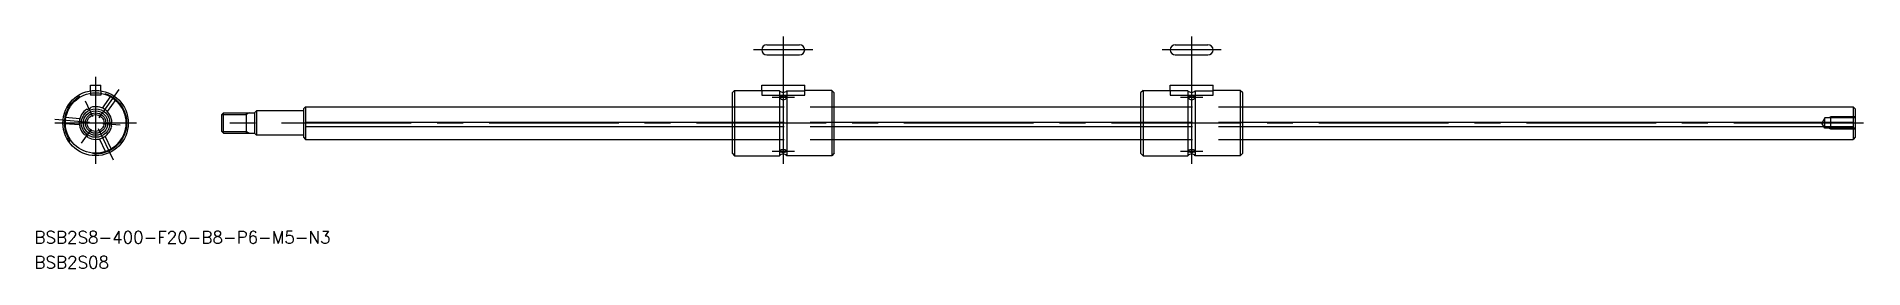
# Model space of a CAD drawing. Extents: x -14 to 433, y -36 to 21.
import ezdxf

# ---------------------------------------------------------------- set-up
doc = ezdxf.new("R2010")
doc.units = 0
doc.linetypes.add('CENTER', pattern=[50.8, 31.75, -6.35, 6.35, -6.35])
doc.linetypes.add('DASHED', pattern=[19.05, 12.7, -6.35])
doc.layers.get('0').update_dxf_attribs({"linetype": 'CONTINUOUS'})
doc.layers.add('CENTER', color=1, linetype='CENTER')
doc.styles.get("Standard").update_dxf_attribs({"font": 'txt.shx', "height": 3, "bigfont": 'bigfont.shx'})

# ---------------------------------------------------------------- blocks, each defined once
blk = doc.blocks.new('*U2')
at = {"color": 7, "linetype": 'CONTINUOUS'}
blk.add_text('BSB2S8-400-F20-B8-P6-M5-N3', height=3, dxfattribs=at).set_placement((-14.98, -29.48))
blk = doc.blocks.new('*U3')
at = {"color": 7, "linetype": 'CONTINUOUS'}
blk.add_text('BSB2S08', height=3, dxfattribs=at).set_placement((-14.98, -35.61))

msp = doc.modelspace()

# ---------------------------------------------------------------- linework, layer by layer
at = {"color": 7, "linetype": 'CONTINUOUS'}
for p, q in [((164.38, 19.17), (172.38, 19.17)), ((264.38, 19.17), (272.38, 19.17)), ((164.38, 16.67), (172.38, 16.67)), ((264.38, 16.67), (272.38, 16.67)), ((-1.25, 9.3), (1.25, 9.3)), ((-1.25, 7.9), (-1.25, 9.3)), ((1.25, 7.9), (1.25, 9.3)), ((163.13, 9.3), (173.63, 9.3)), ((163.13, 7.9), (163.13, 9.3)), ((173.63, 7.9), (173.63, 9.3)), ((263.13, 9.3), (273.63, 9.3)), ((263.13, 7.9), (263.13, 9.3)), ((273.63, 7.9), (273.63, 9.3)), ((156.48, 8), (155.88, 7.4)), ((155.88, 7.4), (155.88, -7.4)), ((156.48, 8), (163.13, 8)), ((156.48, 8), (156.48, -8)), ((167.48, 7.9), (163.13, 7.9)), ((167.48, 7.9), (167.48, -1.25)), ((169.28, 7.9), (169.28, -1.25)), ((169.28, 7.9), (173.63, 7.9)), ((180.28, 8), (173.63, 8)), ((180.28, 8), (180.28, -8)), ((180.88, 7.4), (180.28, 8)), ((180.88, -7.4), (180.88, 7.4)), ((256.48, 8), (255.88, 7.4)), ((255.88, 7.4), (255.88, -7.4)), ((256.48, 8), (263.13, 8)), ((256.48, 8), (256.48, -8)), ((267.48, 7.9), (263.13, 7.9)), ((267.48, 7.9), (267.48, -1.25)), ((269.28, 7.9), (269.28, -1.25)), ((269.28, 7.9), (273.63, 7.9)), ((280.28, 8), (273.63, 8)), ((280.28, 8), (280.28, -8)), ((280.88, 7.4), (280.28, 8)), ((280.88, -7.4), (280.88, 7.4)), ((30.88, 2.07), (31.31, 2.5)), ((30.88, -2.07), (30.88, 2.07)), ((31.31, -2.5), (31.31, 2.5)), ((31.31, 2.5), (38.88, 2.5)), ((36.88, 2.5), (36.88, -2.5)), ((38.88, 2.5), (39.38, 3)), ((38.88, 2.5), (38.88, -2.5)), ((50.88, 3), (39.38, 3)), ((39.38, 3), (39.38, -3)), ((51.38, 4), (50.88, 3.5)), ((50.88, 3.5), (50.88, -3.5)), ((51.38, 4), (155.88, 4)), ((51.38, 4), (51.38, -4)), ((51.38, 0.2), (155.88, 0.2)), ((180.88, 4), (255.88, 4)), ((180.88, 0.2), (255.88, 0.2)), ((280.88, 4), (430.38, 4)), ((280.88, 0.2), (430.38, 0.2)), ((430.38, 4), (430.88, 3.5)), ((430.38, 4), (430.38, -4)), ((430.88, 3.5), (430.88, -3.5)), ((31.31, -2.5), (30.88, -2.07)), ((31.31, -2.5), (38.88, -2.5)), ((38.88, -2.5), (39.38, -3)), ((50.88, -3), (39.38, -3)), ((50.88, -3.5), (51.38, -4)), ((51.38, -0.89), (155.88, -0.89)), ((51.38, -4), (155.88, -4)), ((167.48, -1.25), (167.48, -8)), ((169.28, -1.25), (169.28, -8)), ((180.88, -0.89), (255.88, -0.89)), ((180.88, -4), (255.88, -4)), ((267.48, -1.25), (267.48, -8)), ((269.28, -1.25), (269.28, -8)), ((280.88, -0.89), (430.38, -0.89)), ((280.88, -4), (430.38, -4)), ((430.88, -3.5), (430.38, -4)), ((155.88, -7.4), (156.48, -8)), ((156.48, -8), (167.48, -8)), ((180.28, -8), (169.28, -8)), ((180.88, -7.4), (180.28, -8)), ((255.88, -7.4), (256.48, -8)), ((256.48, -8), (267.48, -8)), ((280.28, -8), (269.28, -8)), ((280.88, -7.4), (280.28, -8))]:
    msp.add_line(p, q, dxfattribs=at)
at = {"color": 3, "linetype": 'DASHED'}
for p, q in [((-1.25, 7.9), (-1.25, 6.8)), ((1.25, 6.8), (-1.25, 6.8)), ((1.25, 7.9), (1.25, 6.8)), ((3.72, 6.63), (1.64, 3.65)), ((4.95, 5.76), (2.87, 2.79)), ((163.13, 7.9), (163.13, 6.8)), ((163.13, 6.8), (173.63, 6.8)), ((173.63, 6.8), (173.63, 7.9)), ((263.13, 7.9), (263.13, 6.8)), ((263.13, 6.8), (273.63, 6.8)), ((273.63, 6.8), (273.63, 7.9)), ((-7.47, 1.41), (-3.85, 1.09)), ((155.88, 4), (180.88, 4)), ((155.88, 0.2), (180.88, 0.2)), ((255.88, 4), (280.88, 4)), ((255.88, 0.2), (280.88, 0.2)), ((423.38, 1.23), (422.67, 0)), ((430.88, 1.23), (423.38, 1.23)), ((423.38, -1.23), (423.38, 1.23)), ((424.88, 1.5), (424.41, 1.23)), ((430.88, 1.5), (424.88, 1.5)), ((424.88, -1.5), (424.88, 1.5)), ((-7.6, -0.09), (-3.98, -0.4)), ((2.54, -7.16), (0.99, -3.87)), ((3.9, -6.52), (2.35, -3.24)), ((155.88, -0.89), (180.88, -0.89)), ((155.88, -4), (180.88, -4)), ((255.88, -0.89), (280.88, -0.89)), ((255.88, -4), (280.88, -4)), ((423.38, -1.23), (422.67, 0)), ((430.88, -1.23), (423.38, -1.23)), ((424.88, -1.5), (424.41, -1.23)), ((430.88, -1.5), (424.88, -1.5))]:
    msp.add_line(p, q, dxfattribs=at)
at = {"color": 3, "linetype": 'CONTINUOUS'}
for p, q in [((30.88, 2.07), (36.88, 2.07)), ((37.63, 2.5), (36.88, 2.07)), ((30.88, -2.07), (36.88, -2.07)), ((37.63, -2.5), (36.88, -2.07))]:
    msp.add_line(p, q, dxfattribs=at)
at = {"color": 7, "linetype": 'CONTINUOUS'}
for radius in [8, 7.4, 3.5, 3, 2.5]:
    msp.add_circle((0, 0), radius, dxfattribs=at)
at = {"color": 3, "linetype": 'DASHED'}
msp.add_circle((0, 0), 7.6, dxfattribs=at)
at = {"color": 3, "linetype": 'CONTINUOUS'}
msp.add_circle((0, 0), 2.07, dxfattribs=at)
at = {"color": 7, "linetype": 'CONTINUOUS'}
for centre, radius, start, end in [((164.38, 17.92), 1.25, 90, 270), ((172.38, 17.92), 1.25, 270, 90), ((264.38, 17.92), 1.25, 90, 270), ((272.38, 17.92), 1.25, 270, 90), ((168.38, 8.7), 1.2, 221.6061, 318.3939), ((168, 6.22), 0.373, 115.6326, 179.0406), ((168.06, 6.23), 0.436, 180.0897, 241.7018), ((168.38, 4.52), 2.11, 75.1981, 104.8019), ((168.38, 7.56), 1.79, 253.1317, 286.8683), ((168.69, 6.23), 0.436, 298.2982, 359.9103), ((168.76, 6.22), 0.373, 0.9594, 64.3674), ((268.38, 8.7), 1.2, 221.6061, 318.3939), ((268, 6.22), 0.373, 115.6326, 179.0406), ((268.06, 6.23), 0.436, 180.0897, 241.7018), ((268.38, 4.52), 2.11, 75.1981, 104.8019), ((268.38, 7.56), 1.79, 253.1317, 286.8683), ((268.69, 6.23), 0.436, 298.2982, 359.9103), ((268.76, 6.22), 0.373, 0.9594, 64.3674), ((0, 0), 4, 122.8517, 227.1483), ((-2.03, 4.35), 1, 261.8771, 328.1229), ((0, 0), 4, 2.8517, 107.1483), ((4.78, -0.42), 1, 141.8771, 208.1229), ((-2.75, -3.93), 1, 21.8771, 88.1229), ((0, 0), 4, 242.8517, 347.1483), ((168.38, -8.81), 1.21, 42.075, 137.925), ((167.94, -6.89), 0.316, 98.5591, 178.1451), ((167.91, -6.85), 0.286, 186.0043, 215.9373), ((167.84, -6.88), 0.205, 219.7159, 247.6513), ((168.38, -4.98), 2.18, 253.584, 286.416), ((168.38, -8.83), 2.31, 77.9776, 102.0224), ((168.81, -6.89), 0.316, 1.8549, 81.4409), ((168.92, -6.88), 0.205, 292.3487, 320.2841), ((168.84, -6.85), 0.286, 324.0627, 353.9957), ((268.38, -8.81), 1.21, 42.075, 137.925), ((267.94, -6.89), 0.316, 98.5591, 178.1451), ((267.91, -6.85), 0.286, 186.0043, 215.9373), ((267.84, -6.88), 0.205, 219.7159, 247.6513), ((268.38, -4.98), 2.18, 253.584, 286.416), ((268.38, -8.83), 2.31, 77.9776, 102.0224), ((268.81, -6.89), 0.316, 1.8549, 81.4409), ((268.92, -6.88), 0.205, 292.3487, 320.2841), ((268.84, -6.85), 0.286, 324.0627, 353.9957)]:
    msp.add_arc(centre, radius, start, end, dxfattribs=at)
at = {"layer": 'CENTER', "color": 1, "linetype": 'CENTER'}
for p, q in [((175.63, 17.92), (161.13, 17.92)), ((168.38, 21.17), (168.38, -10)), ((275.63, 17.92), (261.13, 17.92)), ((268.38, 21.17), (268.38, -10)), ((0, 11.3), (0, -10)), ((-2.54, 5.44), (-0.76, 1.63)), ((0.86, 1.23), (5.74, 8.19)), ((171.13, 6.23), (165.63, 6.23)), ((271.13, 6.23), (265.63, 6.23)), ((10, 0), (-10, 0)), ((-1.49, 0.13), (-9.96, 0.87)), ((432.88, 0), (28.88, 0)), ((-3.44, -4.91), (-1.03, -1.47)), ((0.64, -1.36), (4.26, -9.05)), ((5.98, -0.52), (1.79, -0.16)), ((165.63, -6.88), (171.13, -6.88)), ((265.63, -6.88), (271.13, -6.88))]:
    msp.add_line(p, q, dxfattribs=at)

# ---------------------------------------------------------------- block references
at = {"color": 7, "linetype": 'CONTINUOUS'}
for name in ['*U2', '*U3']:
    msp.add_blockref(name, (0, 0), dxfattribs=at)

doc.saveas('drawing.dxf')
